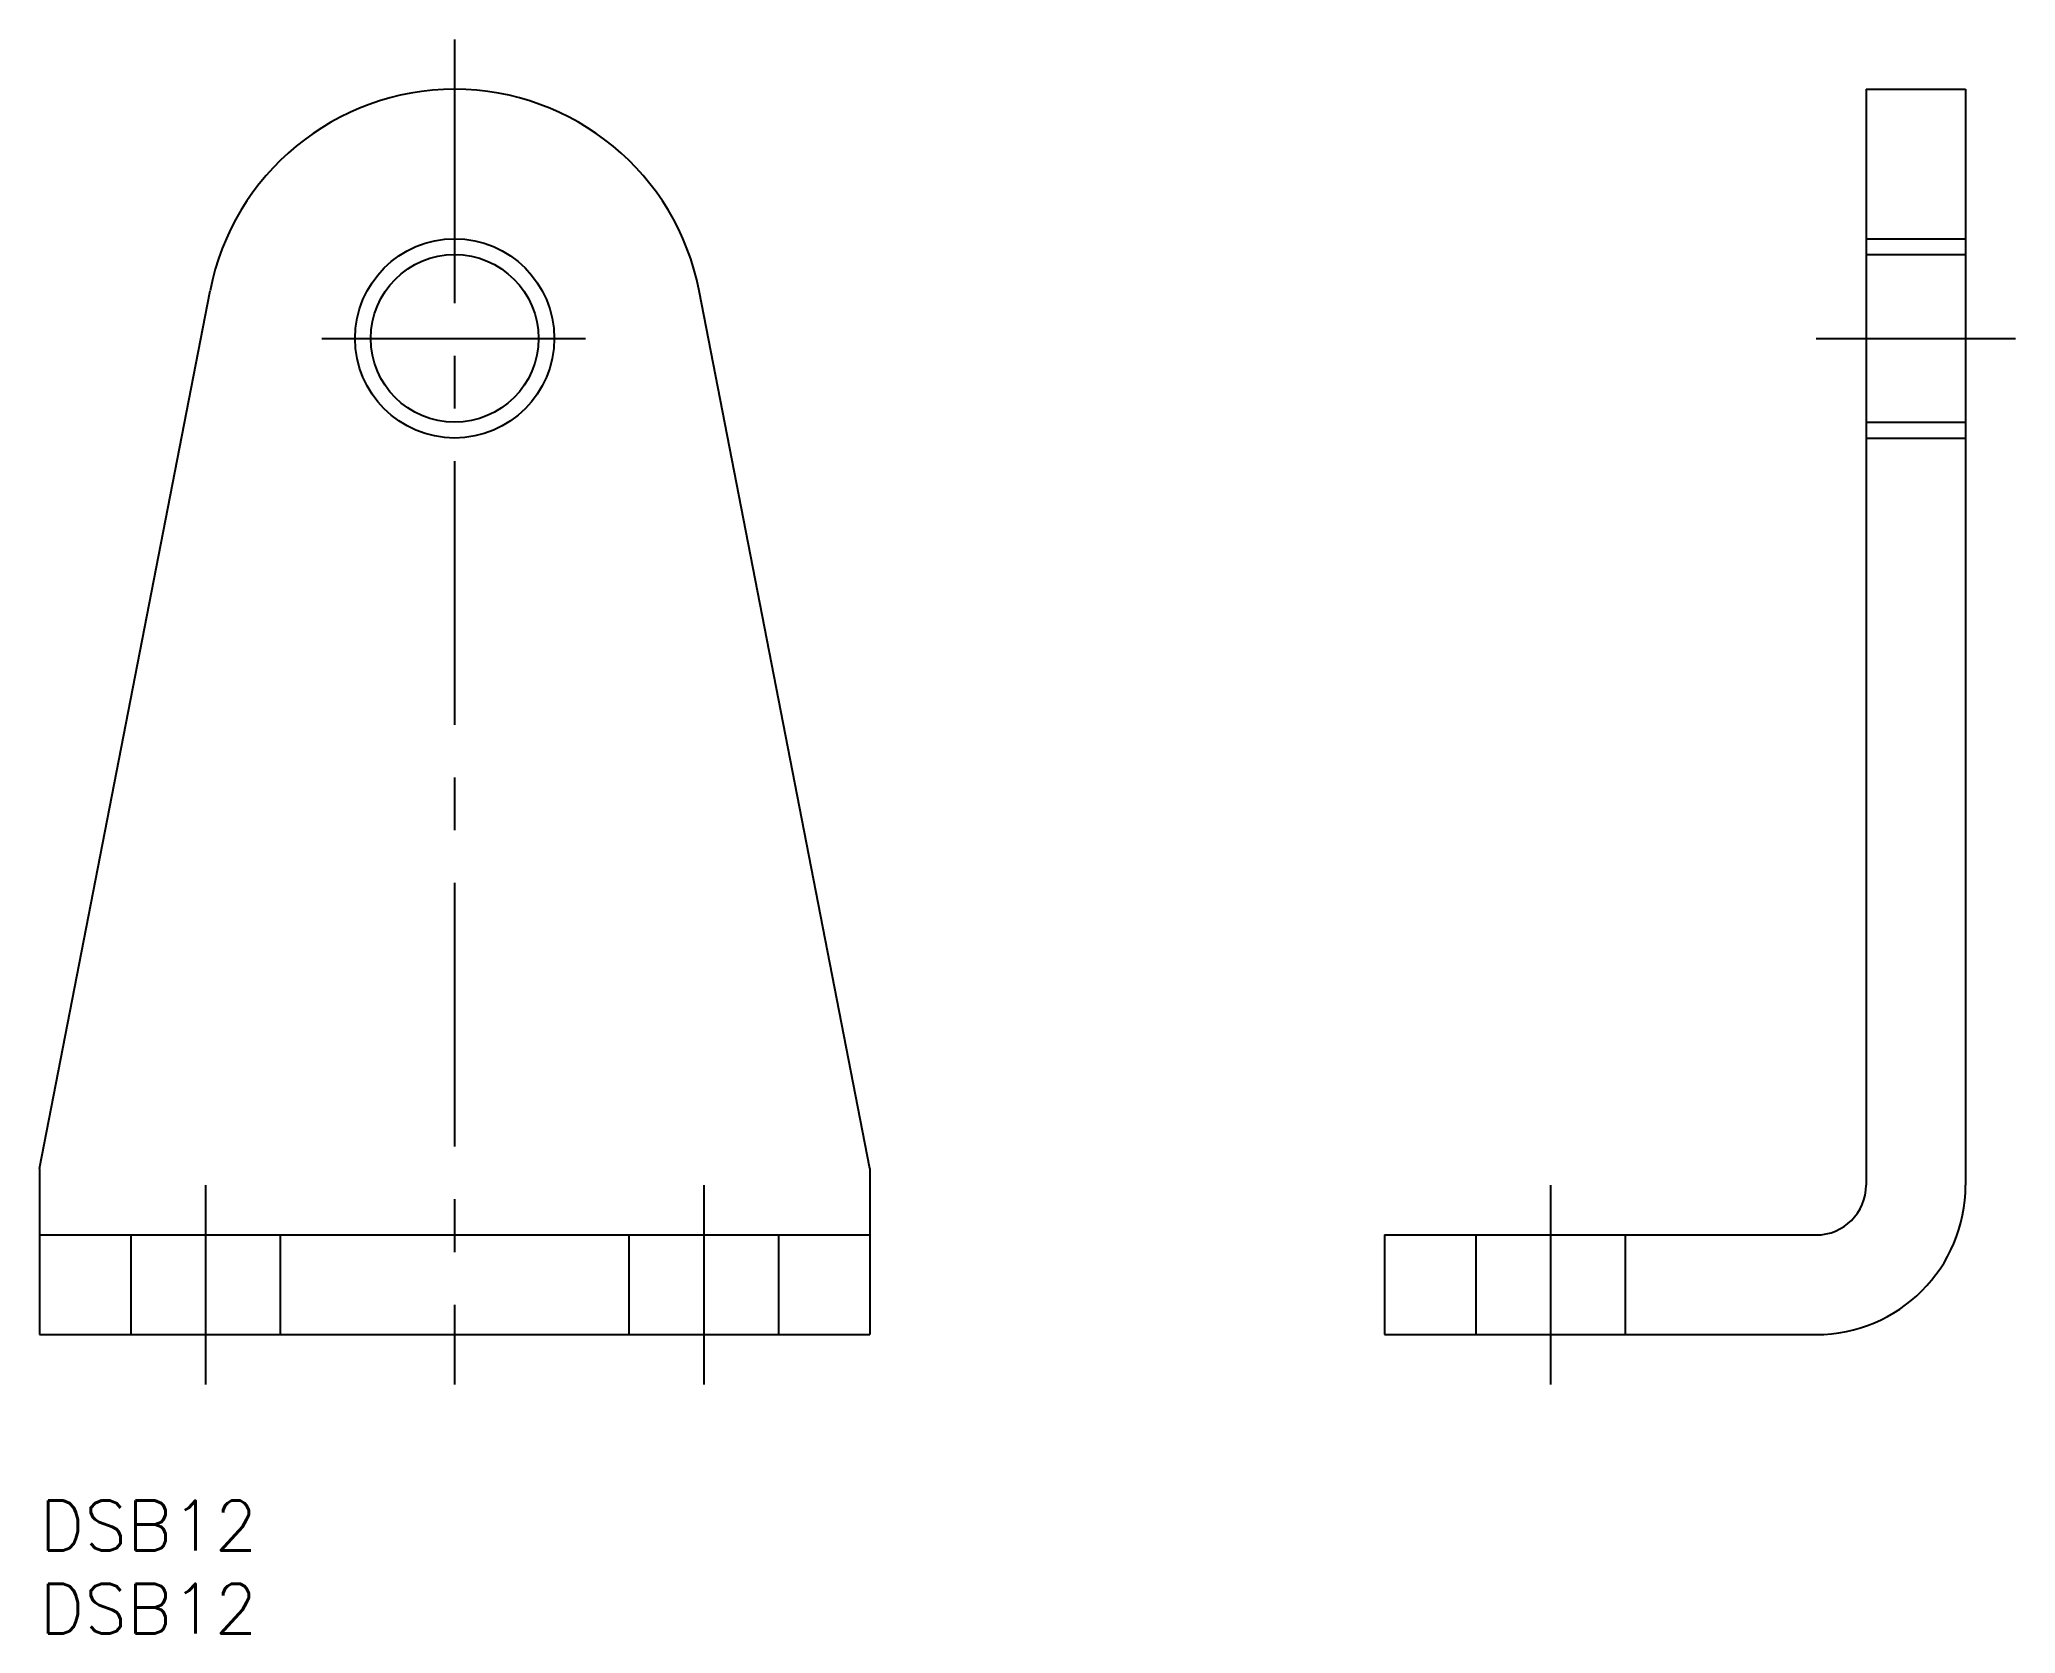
# Model space of a CAD drawing. Extents: x 0 to 119, y -8 to 88.
import ezdxf

# ---------------------------------------------------------------- set-up
doc = ezdxf.new("R2010")
doc.units = 0
doc.header["$LTSCALE"] = 0.5
doc.linetypes.add('CENTER', pattern=[50.8, 31.75, -6.35, 6.35, -6.35])
doc.linetypes.add('DASHED', pattern=[19.05, 12.7, -6.35])
doc.layers.get('0').update_dxf_attribs({"linetype": 'CONTINUOUS'})
for name, color, linetype in [('MSM_CENTER', 1, 'CENTER'), ('MSM_CONTINUOUS', 7, 'CONTINUOUS'), ('MSM_DASHED', 4, 'DASHED'), ('MSM_NARROW', 5, 'CONTINUOUS'), ('MSM_PART_NUMBER', 7, 'CONTINUOUS')]:
    doc.layers.add(name, color=color, linetype=linetype)
doc.styles.get("Standard").update_dxf_attribs({"font": 'txt.shx', "height": 3, "bigfont": 'bigfont.shx'})

# ---------------------------------------------------------------- blocks, each defined once
blk = doc.blocks.new('*U2')
at = {"layer": 'MSM_PART_NUMBER'}
blk.add_text('DSB12', height=3, dxfattribs=at).set_placement((0, -3))
blk = doc.blocks.new('*U3')
at = {"layer": 'MSM_PART_NUMBER'}
blk.add_text('DSB12', height=3, dxfattribs=at).set_placement((0, -8))

msp = doc.modelspace()

# ---------------------------------------------------------------- linework, layer by layer
at = {"layer": 'MSM_CENTER'}
for p, q in [((25, 88), (25, 7)), ((17, 70), (33, 70)), ((107, 70), (119, 70)), ((10, 19), (10, 7)), ((40, 19), (40, 7)), ((91, 19), (91, 7))]:
    msp.add_line(p, q, dxfattribs=at)
at = {"layer": 'MSM_CONTINUOUS'}
for p, q in [((110, 85), (116, 85)), ((110, 85), (110, 19)), ((116, 85), (116, 19)), ((0, 20), (10.28, 72.86)), ((50, 20), (39.72, 72.86)), ((0, 20), (0, 10)), ((50, 20), (50, 10)), ((0, 16), (50, 16)), ((81, 16), (81, 10)), ((81, 16), (107, 16)), ((0, 10), (50, 10)), ((81, 10), (107, 10))]:
    msp.add_line(p, q, dxfattribs=at)
msp.add_circle((25, 70), 5.05, dxfattribs=at)
for centre, radius, start, end in [((25, 70), 15, 11.0002, 168.9998), ((107, 19), 9, 270, 0), ((107, 19), 3, 270, 0)]:
    msp.add_arc(centre, radius, start, end, dxfattribs=at)
at = {"layer": 'MSM_DASHED'}
for p, q in [((110, 76), (116, 76)), ((110, 75.05), (116, 75.05)), ((110, 64.95), (116, 64.95)), ((110, 64), (116, 64)), ((5.5, 16), (5.5, 10)), ((14.5, 16), (14.5, 10)), ((35.5, 16), (35.5, 10)), ((44.5, 16), (44.5, 10)), ((86.5, 16), (86.5, 10)), ((95.5, 16), (95.5, 10))]:
    msp.add_line(p, q, dxfattribs=at)
at = {"layer": 'MSM_NARROW'}
msp.add_circle((25, 70), 6, dxfattribs=at)

# ---------------------------------------------------------------- block references
for name in ['*U2', '*U3']:
    msp.add_blockref(name, (0, 0))

doc.saveas('drawing.dxf')
